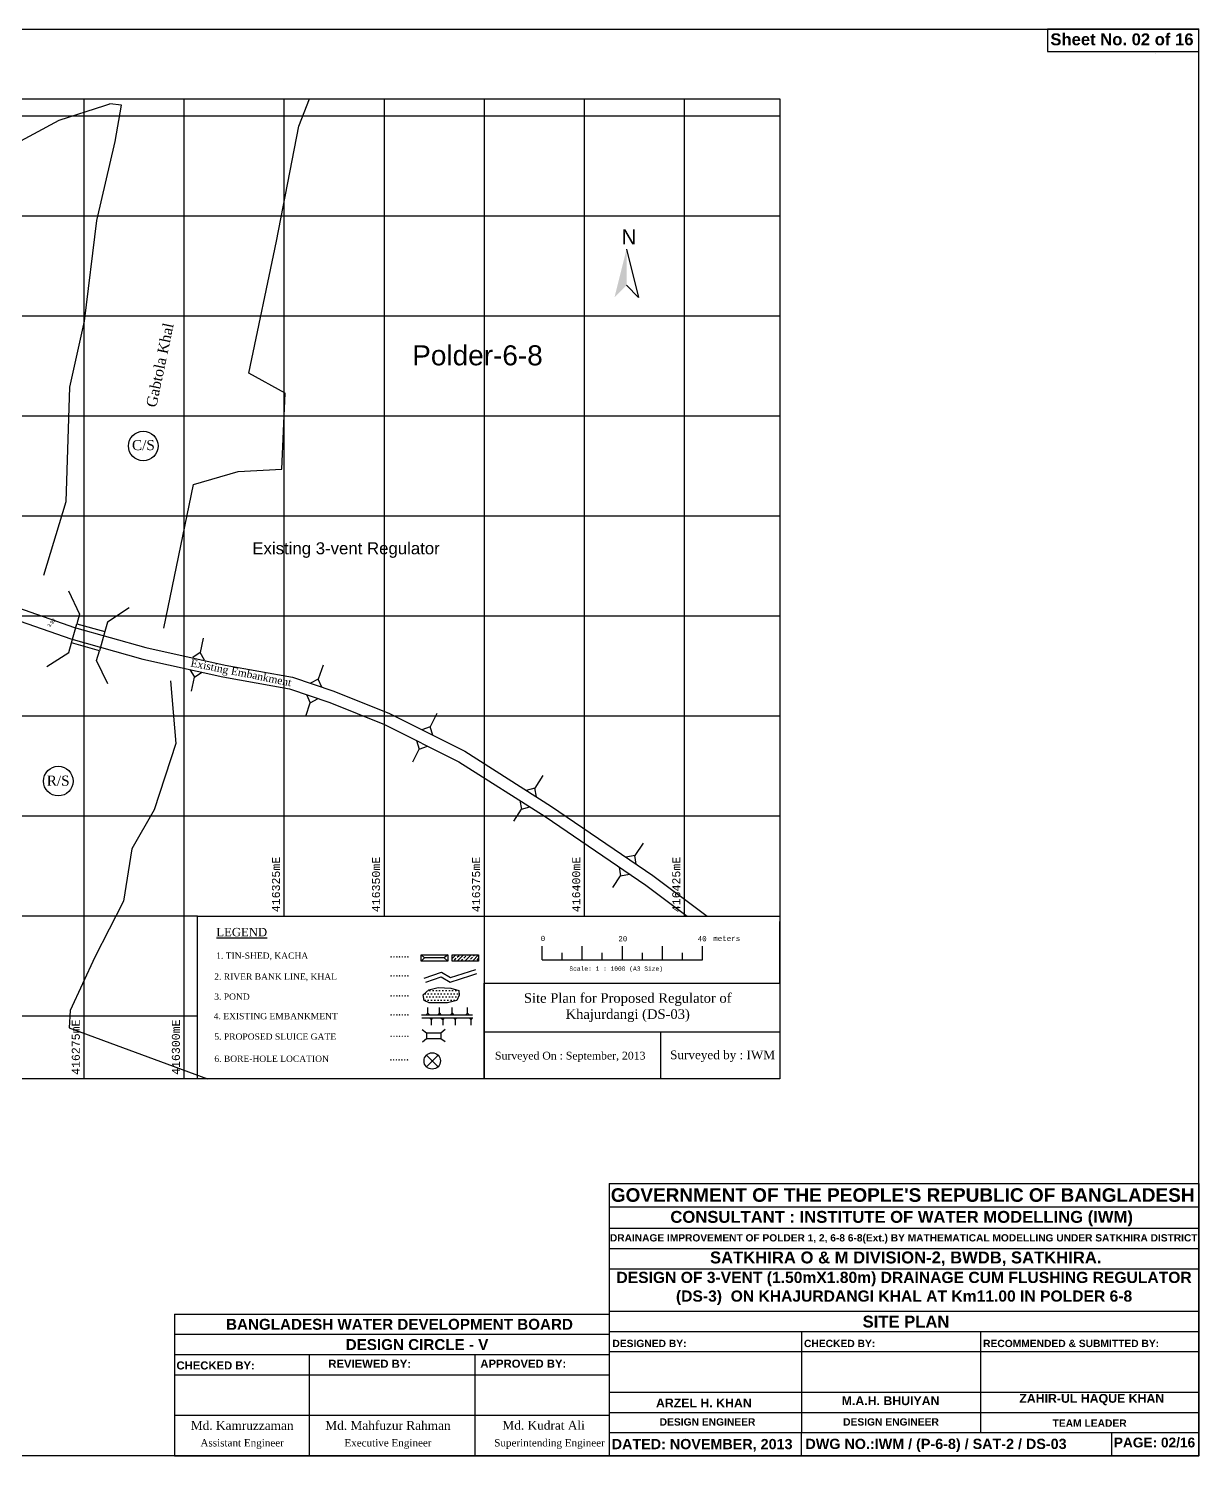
# Model space of a CAD drawing. Extents: x -377620 to 406987, y -326460 to -226264.
# Drawn here: x -212205 to -177107, y -270335 to -227506 of the extents above; entities that cross this region are included whole.
import ezdxf
from ezdxf.enums import TextEntityAlignment as Align

# ---------------------------------------------------------------- set-up
doc = ezdxf.new("R2010")
doc.units = 0
doc.header["$LTSCALE"] = 300
doc.header["$MEASUREMENT"] = 0
doc.layers.add('Left Bank Profile', color=7, linetype='CONTINUOUS', lineweight=25)
doc.layers.add('LINE', color=7, linetype='CONTINUOUS')
doc.styles.add('PLOTTER_1', font='MONOTXT')
doc.styles.add('SIMPLEX', font='simplex.shx')

msp = doc.modelspace()

# ---------------------------------------------------------------- hatches: boundary and pattern name
at = {"layer": 'LINE'}
msp.add_hatch(color=7, dxfattribs=at).paths.add_polyline_path([(-194640.3482, -235568.1846), (-194277.9482, -235205.7846), (-194277.9482, -234119.7846)])
h = msp.add_hatch(dxfattribs=at)
h.set_pattern_fill('ANSI33', scale=644.972544, style=0)
h.set_pattern_definition([(45, (-10961222.03, -10825111.7), (-114.0161149, 114.0161149), []), (45, (-10961108.01, -10825111.7), (-114.0161149, 114.0161149), [80.621568, -40.310784])])
h.paths.add_polyline_path([(-199510.3007, -255289.1399), (-198712.7628, -255289.1399), (-198712.7628, -255475.9701), (-199510.7879, -255475.9701)])
h = msp.add_hatch(dxfattribs=at)
h.set_pattern_fill('DOTS', scale=1555.2, style=0)
h.set_pattern_definition([(0, (-149234698.05, -161501826.38), (48.6, 97.2), [0, -97.2])])
h.paths.add_polyline_path([(-200375.8692, -256488.0799), (-200206.2468, -256339.7273), (-199930.6089, -256265.55), (-199543.6568, -256286.7434), (-199310.4258, -256360.9207), (-199299.8232, -256498.6771), (-199363.4318, -256662.9249), (-199649.6706, -256726.5051), (-199898.8046, -256726.5051), (-200195.646, -256726.5051), (-200344.0649, -256662.9249)])

# ---------------------------------------------------------------- linework, layer by layer
at = {"layer": 'Left Bank Profile'}
for points in [[(-194800.3997, -262146.1847), (-177128, -262146.1847)], [(-194800.3997, -262146.1847), (-194800.3997, -270313.1311)], [(-194800.3997, -262843.2192), (-177128, -262843.2192)], [(-194800.3997, -263485.5529), (-177128, -263485.5529)], [(-194800.3997, -264092.4976), (-177128, -264092.4976)], [(-194800.3997, -264707.7408), (-177128, -264707.7408)], [(-207830.8747, -266064.5177), (-194800.3997, -266064.5177)], [(-207830.8747, -266064.5177), (-207830.8747, -270313.1311)], [(-194800.3997, -265977.1017), (-177128, -265977.1017)], [(-207830.8747, -266671.4624), (-194800.3997, -266671.4624)], [(-194800.3997, -266584.0464), (-177128, -266584.0464)], [(-189037.4079, -266584.0464), (-189037.4079, -269618.7704)], [(-183673.4079, -266584.0464), (-183673.4079, -269618.7704)], [(-194800.3997, -267190.9912), (-177128, -267190.9912)], [(-207830.8747, -267278.4072), (-194800.3997, -267278.4072)], [(-203790.3448, -267287.4072), (-203790.3448, -270322.1311)], [(-198813.4168, -270313.1311), (-198813.4168, -267278.4072)], [(-207830.8747, -267885.352), (-194800.3997, -267885.352)], [(-194800.3997, -268404.8808), (-177128, -268404.8808)], [(-207830.8747, -269099.2416), (-194800.3997, -269099.2416)], [(-194800.3997, -269011.8256), (-177128, -269011.8256)], [(-194800.3997, -269618.7704), (-177128, -269618.7704)], [(-189037.4079, -270313.1311), (-189037.4079, -269618.7704)], [(-179732.455, -270313.1311), (-179732.455, -269618.7704)], [(-207830.8747, -270313.1355), (-222754.8392, -270313.1355)], [(-207830.8747, -270313.1355), (-222754.8392, -270313.1355)], [(-207830.8747, -270313.1311), (-177128, -270313.1311)]]:
    msp.add_lwpolyline(points, dxfattribs=at)
at = {"layer": 'LINE', "color": 7}
for p, q in [((-210549.436, -229610.8194), (-210549.436, -259010.8194)), ((-209920.3878, -229809.7635), (-209766.6561, -229761.6467)), ((-207549.436, -229610.8194), (-207549.436, -259010.8194)), ((-204549.436, -229610.8194), (-204549.436, -254130.5874)), ((-201549.436, -229610.8194), (-201549.436, -254130.5874)), ((-198549.436, -229610.8194), (-198549.436, -254130.5874)), ((-195549.436, -229610.8194), (-195549.436, -254130.5874)), ((-192549.436, -229610.8194), (-192549.436, -254130.5874)), ((-189688, -230130.5874), (-235048, -230130.5874)), ((-189688, -233130.5874), (-235048, -233130.5874)), ((-194277.9482, -234119.7846), (-193916.7482, -235568.1846)), ((-193916.7482, -235568.1846), (-194277.9482, -235205.7846)), ((-189688, -236130.5874), (-235048, -236130.5874)), ((-189688, -239130.5874), (-235048, -239130.5874)), ((-189688, -242130.5874), (-235048, -242130.5874)), ((-189688, -245130.5874), (-235048, -245130.5874)), ((-206970.0081, -245787.4973), (-207065.3755, -246222.7637)), ((-203376.9252, -246595.7925), (-203519.8741, -247017.832)), ((-207320.2164, -247376.4982), (-207229.3871, -246961.9439)), ((-203895.9801, -248128.2403), (-203759.8334, -247726.2834)), ((-189688, -248130.5874), (-235048, -248130.5874)), ((-199966.1963, -248050.515), (-200165.4709, -248449.0641)), ((-200689.7728, -249497.6679), (-200499.9806, -249118.0836)), ((-196792.4151, -249913.4016), (-197031.6423, -250289.33)), ((-197659.3215, -251279.5206), (-197432.672, -250920.7236)), ((-189688, -251130.5874), (-235048, -251130.5874)), ((-193783.7534, -251936.6456), (-194034.7714, -252304.8055)), ((-194695.2133, -253273.4535), (-194456.1398, -252922.8124)), ((-207145.5669, -254130.5874), (-235048, -254130.5874)), ((-198549.436, -254130.5874), (-189688, -254130.5874)), ((-189688, -256141.9184), (-189688, -254292.7938)), ((-196205.7344, -255437.6424), (-196205.7344, -255232.9396)), ((-195605.7344, -255437.6424), (-195605.7344, -255028.2367)), ((-195005.7344, -255437.6424), (-195005.7344, -255232.9396)), ((-193805.7344, -255437.6424), (-193805.7344, -255232.9396)), ((-193205.7344, -255437.6424), (-193205.7344, -255028.2367)), ((-192605.7344, -255437.6424), (-192605.7344, -255232.9396)), ((-207145.5669, -257130.5874), (-235048, -257130.5874)), ((-200424.3525, -257088.6459), (-198892.7561, -257088.6459)), ((-200417.3525, -257176.6459), (-198885.7561, -257176.6459)), ((-200273.9389, -257636.4008), (-200273.9389, -257803.6338)), ((-199848.7086, -257636.4008), (-199847.1125, -257803.6338)), ((-198549.436, -257599.8311), (-189688, -257599.8311)), ((-193258.0647, -257599.8311), (-193258.0647, -259010.8194)), ((-200279.778, -258644.4343), (-199930.0528, -258298.1826)), ((-200279.2731, -258297.6742), (-199930.5577, -258644.9428)), ((-206094.8642, -259021.5069), (-206094.8642, -259010.8194)), ((-204867.2642, -259021.5069), (-204867.2642, -259010.8194)), ((-199066.7082, -259021.5069), (-199066.7082, -259010.8194)), ((-189924.6249, -259021.5069), (-189924.6249, -259010.8194))]:
    msp.add_line(p, q, dxfattribs=at)
at = {"layer": 'LINE'}
msp.add_line((-177128, -262146.1847), (-177128, -270313.1311), dxfattribs=at)
at = {"layer": 'LINE', "color": 7, "lineweight": 40, "const_width": 42.8247}
msp.add_lwpolyline([(-237633.2, -270313.1311), (-177128, -270313.1311), (-177128, -227527.3111), (-237633.2, -227527.3111)], close=True, dxfattribs=at)
at = {"layer": 'LINE'}
msp.add_lwpolyline([(-177128, -227527.3111), (-181662, -227527.3111), (-181662, -228192.3111), (-177128, -228192.3111)], close=True, dxfattribs=at)
at = {"layer": 'LINE', "color": 7}
for points in [[(-218158.0242, -242831.8093), (-217486.8583, -240949.2895), (-217199.2439, -239367.4104), (-217022.2505, -237929.3385), (-216789.9465, -236812.0673), (-216502.3322, -235727.9824), (-216203.6557, -234909.3876), (-215882.855, -234312.0347), (-215462.4956, -233803.1785), (-214146.1067, -232320.8582), (-212807.5936, -231070.8419), (-211292.0871, -230252.2471), (-209920.3878, -229809.7635)], [(-211746.823, -243899.1169), (-211079.0923, -241688.6981), (-210963.9663, -238257.944), (-210526.4876, -236277.7771), (-210158.0845, -233261.4765), (-209605.4798, -230889.8813), (-209421.2782, -229807.6971), (-209766.6561, -229761.6467)], [(-208154.8924, -245487.8554), (-207256.9098, -241182.1438), (-205921.4484, -240790.7155), (-204609.0123, -240721.6399), (-204516.9115, -238442.1455), (-205599.0957, -237843.4904), (-204770.1887, -233883.1568), (-204102.458, -230429.3774), (-203787.1616, -229610.8194)], [(-235048, -239435.579), (-234273.0033, -239600.6934), (-230312.6848, -240346.1651), (-225880.9288, -241185.8662), (-222700.71, -241907.4499), (-220436.5154, -242439.0435), (-218310.4433, -242988.546), (-216812.5451, -243420.3725), (-215051.0545, -244052.3577), (-212339.1024, -244940.9193), (-210828.3334, -245470.6695), (-208689.6754, -246074.8584), (-206308.8013, -246596.5105), (-204288.7251, -246962.2338), (-203051.8951, -247381.1601), (-201388.5165, -248054.4324), (-199131.9279, -249182.7267), (-196525.7835, -250841.1822), (-193491.6502, -252909.9095), (-191858.0959, -254130.5874)], [(-235048, -239803.6587), (-234343.8185, -239953.6858), (-230379.4914, -240699.9121), (-225954.2906, -241538.3712), (-222781.6824, -242258.228), (-220522.7107, -242788.5953), (-218405.3653, -243335.8424), (-216923.3053, -243763.1029), (-215167.9082, -244392.9019), (-212454.7208, -245281.8683), (-210936.935, -245814.0789), (-208777.2137, -246424.2183), (-206379.416, -246949.5785), (-204379.0271, -247311.7375), (-203177.2805, -247718.7807), (-201536.7811, -248382.7923), (-199309.5353, -249496.4152), (-196723.8715, -251141.8377), (-193700.8953, -253202.9578), (-192459.5086, -254130.5874)], [(-211011.9078, -244369.6874), (-210676.4601, -245069.3842), (-210758.0204, -245358.0846)], [(-209187.2484, -244885.169), (-209839.2289, -245305.909), (-209920.7892, -245594.6094)], [(-210758.0204, -245358.0846), (-209920.7892, -245594.6094), (-210083.9098, -246172.0102), (-210921.1409, -245935.4853), (-210758.0204, -245358.0846)], [(-211654.6817, -246644.9257), (-211002.7012, -246224.1857), (-210921.1409, -245935.4853)], [(-209830.0224, -247160.4073), (-210165.4701, -246460.7106), (-210083.9098, -246172.0102)], [(-206928.6406, -246451.3175), (-207065.3755, -246222.7637), (-207285.1489, -246373.2061)], [(-207947.9745, -247074.2479), (-207794.4732, -248946.9638), (-208439.1787, -250942.4808), (-209114.5844, -252109.0907), (-209360.1865, -253674.804), (-210219.7938, -255363.3184), (-210956.6001, -256959.732), (-210987.3003, -257481.6364), (-206842.9796, -259010.8194)], [(-207366.122, -246733.3901), (-207229.3871, -246961.9439), (-207009.6137, -246811.5015)], [(-203409.2711, -247260.1134), (-203519.8741, -247017.832), (-203754.9459, -247143.03)], [(-203870.4364, -247484.002), (-203759.8334, -247726.2834), (-203524.7616, -247601.0855)], [(-200089.0099, -248704.1857), (-200165.4709, -248449.0641), (-200415.4447, -248540.9683)], [(-200576.4416, -248862.9621), (-200499.9806, -249118.0836), (-200250.0068, -249026.1795)], [(-196981.839, -250550.9651), (-197031.6423, -250289.33), (-197289.746, -250355.0242)], [(-197483.3468, -250659.2559), (-197432.672, -250920.7236), (-197174.7886, -250854.1698)], [(-194497.6284, -252659.7307), (-194456.1398, -252922.8124), (-194196.0841, -252865.329)], [(-193993.2829, -252567.8872), (-194034.7714, -252304.8055), (-194294.8271, -252362.2888)], [(-196805.7344, -255437.6424), (-196805.7344, -255028.2367)], [(-194405.7344, -255437.6424), (-194405.7344, -255028.2367)], [(-194405.7344, -255437.6424), (-194405.7344, -255028.2367)], [(-192005.7344, -255437.6424), (-192005.7344, -255028.2367)], [(-199641.3856, -255291.2352), (-199747.766, -255383.6813), (-200331.9152, -255383.6813), (-200439.4107, -255291.2352)], [(-199641.3856, -255476.1274), (-199747.766, -255383.6813), (-200331.9152, -255383.6813), (-200439.4107, -255476.1274)], [(-199510.3007, -255289.1399), (-198712.7628, -255289.1399), (-198712.7628, -255475.9701), (-199510.7879, -255475.9701), (-199510.3007, -255289.1399)], [(-196805.7344, -255437.6424), (-194405.7344, -255437.6424)], [(-194405.7344, -255437.6424), (-192005.7344, -255437.6424)], [(-200343.1695, -255992.2323), (-199827.3651, -255804.762), (-199555.3955, -255973.4853), (-198983.3215, -255786.015), (-198802.5555, -255726.7774)], [(-200300.1389, -256110.6262), (-199841.8085, -255944.045), (-199571.9348, -256111.468), (-198944.0931, -255905.7224), (-198763.3271, -255846.4849)], [(-200375.8692, -256488.0799), (-200206.2468, -256339.7273), (-199930.6089, -256265.55), (-199543.6568, -256286.7434), (-199310.4258, -256360.9207), (-199299.8232, -256498.6771), (-199363.4318, -256662.9249), (-199649.6706, -256726.5051), (-199898.8046, -256726.5051), (-200195.646, -256726.5051), (-200344.0649, -256662.9249), (-200375.8692, -256488.0799)], [(-200286, -257088.6459), (-200233, -257034), (-200189, -257088.6459), (-200233, -257034), (-200233, -256866)], [(-199939, -257088.6459), (-199886, -257034), (-199842, -257088.6459), (-199886, -257034), (-199886, -256866)], [(-199561, -257088.6459), (-199508, -257034), (-199464, -257088.6459), (-199508, -257034), (-199508, -256866)], [(-199096, -257088.6459), (-199043, -257034), (-198999, -257088.6459), (-199043, -257034), (-199043, -256866)], [(-200191, -257176.6459), (-200138, -257231.2919), (-200094, -257176.6459), (-200138, -257231.2919), (-200138, -257399.2919)], [(-199844, -257176.6459), (-199791, -257231.2919), (-199747, -257176.6459), (-199791, -257231.2919), (-199791, -257399.2919)], [(-199466, -257176.6459), (-199413, -257231.2919), (-199369, -257176.6459), (-199413, -257231.2919), (-199413, -257399.2919)], [(-199001, -257176.6459), (-198948, -257231.2919), (-198904, -257176.6459), (-198948, -257231.2919), (-198948, -257399.2919)], [(-199719.9101, -257525.6299), (-199848.7086, -257636.4008), (-200273.9389, -257636.4008), (-200404.7107, -257533.8061)], [(-199716.3407, -257901.2401), (-199847.1125, -257803.6338), (-200272.3428, -257803.6338), (-200401.1412, -257909.4163)]]:
    msp.add_lwpolyline(points, dxfattribs=at)
for points in [[(-207906.2114, -236252.3643, 0, 0, 0), (-207906.2114, -236252.3643, 0, 0, 0), (-207772.573, -235597.7576, 174.3307, 0, 0), (-207710.978, -235268.3112, 0, 0, 0)], [(-205742.6744, -243082.9228, 0, 0, 0), (-209699.2829, -243082.9228, 0, 0, 0), (-210272.9233, -245236.3036, 142.56, 0, 0), (-210340.5357, -245480.4302, 0, 0, 0)]]:
    msp.add_lwpolyline(points, format="xyseb", dxfattribs=at)
for points in [[(-207145.5669, -254130.5874), (-198549.436, -254130.5874), (-198549.436, -259010.8194), (-207145.5669, -259010.8194)], [(-199641.3856, -255289.2972), (-199641.3856, -255476.1274), (-200439.4107, -255476.1274), (-200439.4107, -255289.2972)], [(-189688, -259010.8194), (-198549.436, -259010.8194), (-198549.436, -256141.9184), (-189688, -256141.9184)]]:
    msp.add_lwpolyline(points, close=True, dxfattribs=at)
msp.add_polyline3d([(-235048, -259010.8194, 0), (-235048, -229610.8194, 0), (-189688, -229610.8194, 0), (-189688, -259010.8194, 0), (-235048, -259010.8194, 0)], dxfattribs=at)
for centre, radius in [((-208767.2276, -240026.8563), 444.1481), ((-211313.7199, -250078.9611), 444.1481), ((-200104.9154, -258471.3085), 246.068)]:
    msp.add_circle(centre, radius, dxfattribs=at)
msp.add_arc((-179389.4794, -227678.5972), 1138.7484, 329.0412438, 329.07629497, dxfattribs=at)

# ---------------------------------------------------------------- texts
at = {"layer": 'Left Bank Profile'}
for s, insert, char_height, width, attachment_point in [("{\\fArial|b1|i0|c0|p34;\\H0.8x;GOVERNMENT OF THE PEOPLE'S REPUBLIC OF BANGLADESH}", (-186002.2141, -262703.1048), 509.4399, 18855.950215, 8), ('{\\fArial|b1|i0|c0|p34;\\H1.094x;CONSULTANT : INSTITUTE OF WATER MODELLING (IWM)}', (-186033.2141, -263434.8301), 326.041536, 18855.950215, 8), ('{\\fArial|b1|i0|c0|p34;DRAINAGE IMPROVEMENT OF POLDER 1, 2, 6-8 6-8(Ext.) BY MATHEMATICAL MODELLING UNDER SATKHIRA DISTRICT}', (-185970.6811, -263952.198), 218.2440533, 18353.970731, 8), ('{\\fArial|b1|i0|c0|p34;SATKHIRA O & M DIVISION-2, BWDB, SATKHIRA.}', (-185909.9622, -264624.7778), 356.60793, 18855.950215, 8), ('{\\fArial|b1|i0|c0|p34;DESIGN OF 3-VENT (1.50mX1.80m) DRAINAGE CUM FLUSHING REGULATOR  (DS-3)  ON KHAJURDANGI KHAL AT Km11.00 IN POLDER 6-8}', (-185960.5986, -265793.1995), 335.636531, 17395.981535, 8), ('{\\fArial|b1|i0|c0|p34;BANGLADESH WATER DEVELOPMENT BOARD}', (-201086.5227, -266538.9605), 326.041536, 18855.950215, 8), ('{\\fArial|b1|i0|c0|p34;SITE PLAN}', (-185902.9622, -266472.7778), 356.60793, 18855.950215, 8), ('{\\fArial|b1|i0|c0|p34;DESIGN CIRCLE - V}', (-200560.5227, -267145.9053), 326.041536, 18855.950215, 8), ('{\\fArial|b1|i0|c0|p34;DESIGNED BY:}', (-193593.0527, -267057.9432), 220.078037, 22627.140258, 8), ('{\\fArial|b1|i0|c0|p34;CHECKED BY:}', (-187892.0527, -267057.9432), 220.078037, 22627.140258, 8), ('{\\fArial|b1|i0|c0|p34;RECOMMENDED & SUBMITTED BY:}', (-180953.0527, -267057.9432), 220.078037, 22627.140258, 8), ('{\\fArial|b1|i0|c0|p34;CHECKED BY:}', (-206597.1732, -267729.9375), 242.085841, 24889.854284, 8), ('{\\fArial|b1|i0|c0|p34;REVIEWED BY:}', (-201979.0527, -267675.9432), 242.085841, 24889.854284, 8), ('{\\fArial|b1|i0|c0|p34;APPROVED BY:}', (-197375.0527, -267675.9432), 242.085841, 24889.854284, 8), ('{\\fArial|b1|i0|c0|p34;M.A.H. BHUIYAN}', (-186364.0937, -268800.1318), 264.093644, 27152.56831, 8), ('{\\fArial|b1|i0|c0|p34;ZAHIR-UL HAQUE KHAN}', (-180334.0937, -268800.1318), 264.093644, 27152.56831, 8), ('{\\fArial|b1|i0|c0|p34;ARZEL H. KHAN}', (-191962.3822, -268862.0891), 264.093644, 27152.56831, 8), ('{\\fTimes New Roman|b0|i0|c0|p18;Md. Kudrat Ali}', (-196766.0363, -269537.4789), 264.093644, 27152.56831, 8), ('{\\fArial|b1|i0|c0|p34;DESIGN ENGINEER}', (-191852.0527, -269412.9432), 220.078037, 22627.140258, 8), ('{\\fArial|b1|i0|c0|p34;DESIGN ENGINEER}', (-186352.0527, -269412.9432), 220.078037, 22627.140258, 8), ('{\\fArial|b1|i0|c0|p34;TEAM LEADER}', (-180398.0527, -269445.9432), 220.078037, 22627.140258, 8), ('{\\fTimes New Roman|b0|i0|c0|p18;Superintending Engineer}', (-196588.0403, -270107.6448), 220.078037, 22627.140258, 8), ('{\\fArial|b1|i0|c0|p34;DATED: NOVEMBER, 2013}', (-194723.2951, -269810.1748), 307.533087, 31618.758508, 1), ('{\\fArial|b1|i0|c0|p34;DWG NO.:IWM / (P-6-8) / SAT-2 / DS-03}', (-188916.4877, -269804.1748), 307.533087, 31309.311232, 1), ('{\\fArial|b1|i0|c0|p34;   PAGE: 02/16}', (-180013.5293, -269770.1184), 293.437383, 30169.520344, 1)]:
    msp.add_mtext(s, dxfattribs=dict(at, insert=insert, char_height=char_height, width=width, attachment_point=attachment_point))
at = {"layer": 'LINE', "color": 7}
msp.add_text('N', height=457.2, dxfattribs=at).set_placement((-194430.3482, -234119.7846), align=Align.BOTTOM_LEFT)
msp.add_text('3.93', height=108, rotation=50, dxfattribs=at).set_placement((-211569.6783, -245476.9426))
at = {"layer": 'LINE', "color": 7, "style": 'PLOTTER_1'}
for s, p in [('416325mE', (-204669.436, -254010.5874)), ('416350mE', (-201669.436, -254010.5874)), ('416375mE', (-198669.436, -254010.5874)), ('416400mE', (-195669.436, -254010.5874)), ('416425mE', (-192669.436, -254010.5874)), ('416275mE', (-210669.436, -258890.8194)), ('416300mE', (-207669.436, -258890.8194))]:
    msp.add_text(s, height=240, rotation=90, dxfattribs=at).set_placement(p)
at = {"layer": 'LINE', "color": 7}
for s, height, style, p in [('0', 155.52, 'PLOTTER_1', (-196852.8828, -254875.6559)), ('20', 155.52, 'PLOTTER_1', (-194526.0321, -254883.8726)), ('40', 155.52, 'PLOTTER_1', (-192146.9065, -254883.8726)), ('meters', 155.52, 'PLOTTER_1', (-191680.5563, -254875.5814)), ('.......', 194.11737, 'SIMPLEX', (-201375.336, -255354.4734)), ('Scale: 1 : 1000 (A3 Size)', 129.6, 'PLOTTER_1', (-195993.2983, -255767.4375)), ('.......', 194.11737, 'SIMPLEX', (-201375.336, -255924.6888)), ('.......', 194.11737, 'SIMPLEX', (-201375.336, -256525.2253)), ('.......', 194.11737, 'SIMPLEX', (-201375.336, -257100.5577)), ('.......', 194.11737, 'SIMPLEX', (-201375.336, -257742.3939)), ('.......', 194.11737, 'SIMPLEX', (-201387.1682, -258446.0956))]:
    msp.add_text(s, height=height, dxfattribs=dict(at, style=style)).set_placement(p)
for s, insert, char_height, width, attachment_point in [('{\\fArial|b1|i0|c0|p34;Sheet No. 02 of 16}', (-179428.7108, -228012.3688), 356.60793, 18855.950215, 8), ('{\\fArial|b0|i0|c0|p34;Polder-6-8}', (-200704.6146, -237006.9464), 600, 3301.237102, 1), ('{\\fTimes New Roman|b0|i0|c0|p18;C/S}', (-209105.5628, -239848.0507), 302.4, 653.301688, 1), ('{\\fArial|b0|i0|c0|p34;Existing 3-vent Regulator}', (-205497.5435, -242914.7335), 360, 6115.594737, 1), ('{\\fTimes New Roman|b0|i0|c0|p18;R/S}', (-211660.6541, -249912.6146), 302.4, 653.301688, 1), ('{\\fTimes New Roman|b0|i0|c0|p18;\\LLEGEND}', (-206576.4584, -254480.9747), 251.9424, 945.170266, 1), ('{\\fTimes New Roman|b0|i0|c0|p18;1. TIN-SHED, KACHA}', (-206581.8485, -255219.0595), 188.9568, 2898.471247, 1), ('{\\fTimes New Roman|b0|i0|c0|p18;2. RIVER BANK LINE, KHAL}', (-206638.7694, -255847.8353), 188.9568, 3762.415997, 1), ('{\\fTimes New Roman|b0|i0|c0|p18;3. POND}', (-206638.7694, -256448.3717), 188.9568, 1310.890602, 1), ('{\\fTimes New Roman|b0|i0|c0|p18;Site Plan for Proposed Regulator of Khajurdangi (DS-03)}', (-194244.2677, -256872.6587), 289.2672, 7038.609284, 5), ('{\\fTimes New Roman|b0|i0|c0|p18;4. EXISTING EMBANKMENT}', (-206655.6638, -257032.8436), 188.9568, 3794.536423, 1), ('{\\fTimes New Roman|b0|i0|c0|p18;5. PROPOSED SLUICE GATE}', (-206635.4454, -257645.9113), 188.9568, 6932.478181, 1), ('{\\fTimes New Roman|b0|i0|c0|p18;Surveyed On : September, 2013}', (-198223.5519, -258195.8954), 233.28, 4603.97725, 1), ('{\\fTimes New Roman|b0|i0|c0|p18;Surveyed by : IWM}', (-192973.9876, -258158.9387), 261.2736, 3705.895065, 1), ('{\\fTimes New Roman|b0|i0|c0|p18;6. BORE-HOLE LOCATION}', (-206635.4454, -258311.0977), 188.9568, 3515.461429, 1), ('{\\fTimes New Roman|b0|i0|c0|p18;Md. Kamruzzaman}', (-205802.2058, -269542.4789), 264.093644, 27152.56831, 8), ('{\\fTimes New Roman|b0|i0|c0|p18;Md. Mahfuzur Rahman}', (-201431.2058, -269542.4789), 264.093644, 27152.56831, 8), ('{\\fTimes New Roman|b0|i0|c0|p18;Assistant Engineer}', (-205802.2058, -270107.6448), 220.078037, 22627.140258, 8), ('{\\fTimes New Roman|b0|i0|c0|p18;Executive Engineer}', (-201431.2058, -270107.6448), 220.078037, 22627.140258, 8)]:
    msp.add_mtext(s, dxfattribs=dict(at, insert=insert, char_height=char_height, width=width, attachment_point=attachment_point))
at = {"layer": 'LINE', "color": 7, "attachment_point": 1}
for s, insert, char_height, width, rotation in [('{\\fTimes New Roman|b0|i0|c0|p18;Gabtola Khal}', (-208689.0018, -238821.4302), 316.8, 4925.646155, 78.1196421), ('{\\fTimes New Roman|b0|i0|c0|p18;Existing Embankment}', (-207318.4332, -246411.6195), 228, 3310.466638, 348.72780195)]:
    msp.add_mtext(s, dxfattribs=dict(at, insert=insert, char_height=char_height, width=width, rotation=rotation))

doc.saveas('drawing.dxf')
